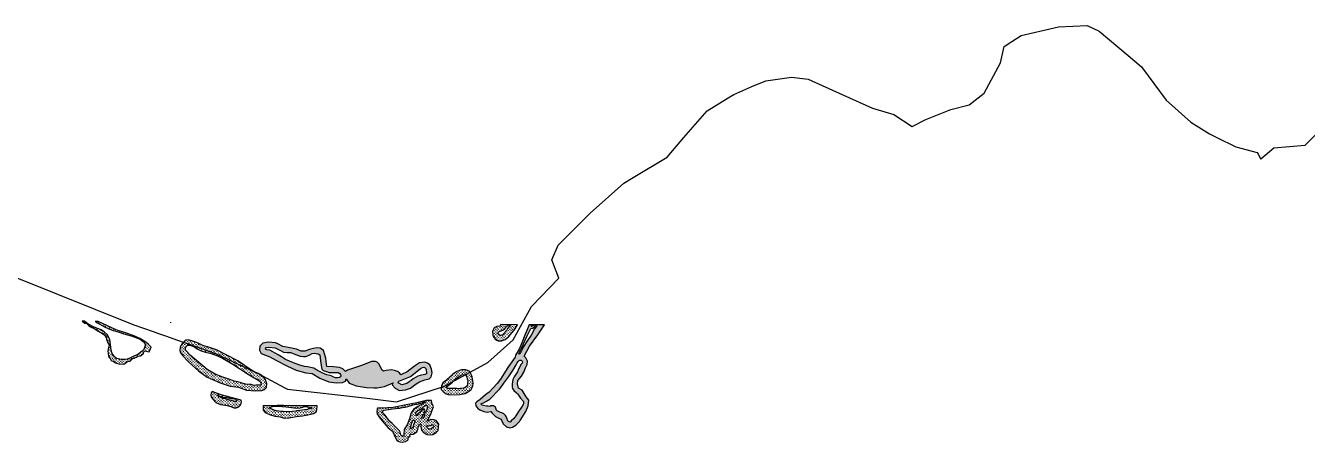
# Model space of a CAD drawing. Header units: metres. Extents: x 255476 to 378809, y 1739479 to 2227865.
# Drawn here: x 332946 to 344648, y 1823796 to 1827601 of the extents above; entities that cross this region are included whole.
import ezdxf

# ---------------------------------------------------------------- set-up
doc = ezdxf.new("R2010")
doc.units = ezdxf.units.M
doc.header["$MEASUREMENT"] = 0
doc.layers.add('DISTRICT BOUNDRY', color=86, linetype='Continuous')
doc.layers.add('MANGROOVE BUFFER ZONE', color=120, linetype='Continuous')

msp = doc.modelspace()

# ---------------------------------------------------------------- hatches: boundary and pattern name
at = {"layer": 'MANGROOVE BUFFER ZONE'}
h = msp.add_hatch(dxfattribs=at)
h.set_pattern_fill('GRASS', color=256, scale=18)
h.paths.add_polyline_path([(333800, 1824514), (333800, 1824510), (333816, 1824514), (333836, 1824510), (333836, 1824514), (333852, 1824514), (333857, 1824518), (333861, 1824522), (333865, 1824526), (333869, 1824526), (333869, 1824530), (333877, 1824530), (333877, 1824534), (333889, 1824538), (333901, 1824538), (333909, 1824546), (333909, 1824550), (333913, 1824550), (333913, 1824554), (333917, 1824558), (333922, 1824558), (333922, 1824562), (333926, 1824562), (333934, 1824566), (333938, 1824566), (333946, 1824570), (333950, 1824570), (333958, 1824574), (333962, 1824574), (333962, 1824578), (333966, 1824578), (333970, 1824582), (333974, 1824582), (333986, 1824586), (333994, 1824585), (333999, 1824590), (334003, 1824589), (334011, 1824597), (334015, 1824602), (334019, 1824601), (334019, 1824606), (334023, 1824605), (334023, 1824622), (334027, 1824622), (334027, 1824626), (334031, 1824630), (334074, 1824623), (334092, 1824664), (334068, 1824690), (334044, 1824710), (333988, 1824743), (333943, 1824764), (333875, 1824789), (333774, 1824822), (333608, 1824900), (333580, 1824900), (333586, 1824896), (333593, 1824891), (333612, 1824880), (333625, 1824874), (333667, 1824852), (333705, 1824833), (333744, 1824818), (333792, 1824806), (333844, 1824788), (333877, 1824778), (333919, 1824765), (333991, 1824737), (334019, 1824717), (334035, 1824698), (334039, 1824681), (334025, 1824643), (334009, 1824627), (333972, 1824597), (333935, 1824582), (333898, 1824565), (333872, 1824554), (333845, 1824552), (333818, 1824551), (333780, 1824562), (333750, 1824586), (333736, 1824606), (333726, 1824637), (333718, 1824713), (333716, 1824734), (333690, 1824780), (333663, 1824806), (333636, 1824822), (333572, 1824849), (333515, 1824879), (333485, 1824901), (333463, 1824901), (333475, 1824893), (333479, 1824893), (333479, 1824889), (333487, 1824885), (333495, 1824885), (333504, 1824880), (333508, 1824876), (333512, 1824872), (333516, 1824868), (333520, 1824868), (333520, 1824864), (333552, 1824844), (333560, 1824844), (333608, 1824811), (333612, 1824811), (333648, 1824790), (333652, 1824790), (333652, 1824786), (333660, 1824782), (333668, 1824774), (333676, 1824758), (333680, 1824754), (333684, 1824737), (333696, 1824705), (333708, 1824685), (333700, 1824648), (333696, 1824628), (333696, 1824624), (333700, 1824612), (333700, 1824608), (333703, 1824588), (333703, 1824584), (333711, 1824567), (333715, 1824567), (333727, 1824543), (333747, 1824535), (333752, 1824531), (333756, 1824531), (333768, 1824523), (333776, 1824522), (333776, 1824518), (333796, 1824514)])
h = msp.add_hatch(dxfattribs=at)
h.set_pattern_fill('GRASS', color=256, scale=18)
h.paths.add_polyline_path([(337280, 1824374), (337251, 1824334), (337178, 1824254), (337157, 1824238), (337145, 1824230), (337096, 1824186), (337064, 1824166), (337053, 1824153), (337057, 1824129), (337075, 1824105), (337092, 1824092), (337130, 1824076), (337159, 1824070), (337192, 1824077), (337206, 1824062), (337235, 1824033), (337284, 1824007), (337291, 1823997), (337307, 1823964), (337336, 1823936), (337366, 1823928), (337391, 1823933), (337420, 1823952), (337456, 1823987), (337459, 1823993), (337460, 1823994), (337512, 1824077), (337535, 1824130), (337541, 1824180), (337517, 1824212), (337478, 1824271), (337446, 1824292), (337436, 1824329), (337440, 1824361), (337472, 1824401), (337493, 1824437), (337511, 1824475), (337525, 1824507), (337528, 1824537), (337513, 1824569), (337496, 1824583), (337547, 1824673), (337622, 1824779), (337683, 1824868), (337613, 1824869), (337614, 1824866), (337609, 1824855), (337592, 1824832), (337560, 1824775), (337527, 1824726), (337489, 1824664), (337478, 1824644), (337467, 1824620), (337462, 1824606), (337456, 1824603), (337448, 1824602), (337448, 1824607), (337475, 1824663), (337521, 1824763), (337548, 1824817), (337558, 1824836), (337576, 1824839), (337595, 1824855), (337601, 1824862), (337603, 1824866), (337607, 1824869), (337584, 1824869), (337586, 1824867), (337580, 1824863), (337573, 1824859), (337567, 1824856), (337565, 1824854), (337562, 1824855), (337561, 1824869), (337542, 1824869), (337521, 1824817), (337505, 1824773), (337476, 1824704), (337451, 1824648), (337419, 1824591), (337415, 1824575), (337353, 1824487), (337349, 1824479)])
h.paths.add_polyline_path([(337358, 1824398), (337394, 1824452), (337424, 1824505), (337434, 1824523), (337442, 1824534), (337453, 1824542), (337458, 1824545), (337461, 1824547), (337467, 1824547), (337473, 1824543), (337476, 1824541), (337478, 1824536), (337481, 1824531), (337478, 1824520), (337470, 1824510), (337446, 1824464), (337437, 1824439), (337405, 1824393), (337393, 1824370), (337389, 1824327), (337389, 1824313), (337388, 1824300), (337392, 1824287), (337402, 1824270), (337426, 1824249), (337436, 1824239), (337445, 1824226), (337465, 1824198), (337490, 1824170), (337491, 1824161), (337490, 1824146), (337487, 1824141), (337472, 1824118), (337446, 1824078), (337420, 1824039), (337403, 1824013), (337379, 1823992), (337374, 1823984), (337368, 1823981), (337361, 1823983), (337355, 1823986), (337349, 1823993), (337340, 1824018), (337332, 1824033), (337326, 1824042), (337313, 1824055), (337301, 1824061), (337294, 1824065), (337281, 1824069), (337264, 1824079), (337251, 1824084), (337241, 1824092), (337241, 1824099), (337235, 1824116), (337228, 1824124), (337220, 1824129), (337192, 1824129), (337183, 1824124), (337169, 1824125), (337154, 1824126), (337127, 1824132), (337114, 1824135), (337107, 1824140), (337103, 1824147), (337126, 1824158), (337155, 1824172), (337183, 1824190), (337271, 1824280), (337286, 1824297), (337313, 1824336)], flags=16)
h = msp.add_hatch(dxfattribs=at)
h.set_pattern_fill('GRASS', color=256, scale=18)
h.paths.add_polyline_path([(337209, 1824810), (337210, 1824776), (337222, 1824753), (337240, 1824732), (337259, 1824723), (337292, 1824722), (337324, 1824735), (337358, 1824761), (337415, 1824833), (337437, 1824870), (337286, 1824871), (337274, 1824858), (337249, 1824854), (337223, 1824840)])
h.paths.add_polyline_path([(337262, 1824801), (337268, 1824807), (337279, 1824811), (337304, 1824820), (337320, 1824832), (337332, 1824850), (337341, 1824859), (337351, 1824867), (337356, 1824869), (337364, 1824870), (337369, 1824870), (337371, 1824867), (337364, 1824858), (337346, 1824835), (337335, 1824818), (337310, 1824787), (337302, 1824779), (337290, 1824775), (337283, 1824771), (337275, 1824771), (337271, 1824776), (337267, 1824783), (337263, 1824788), (337259, 1824794)], flags=16)
h = msp.add_hatch(dxfattribs=at)
h.set_pattern_fill('GRASS', color=256, scale=18)
h.paths.add_polyline_path([(334722, 1824339), (334814, 1824308), (334889, 1824299), (334964, 1824273), (335045, 1824265), (335104, 1824268), (335126, 1824278), (335144, 1824298), (335149, 1824334), (335132, 1824374), (335096, 1824411), (335071, 1824426), (335034, 1824440), (334975, 1824476), (334882, 1824541), (334776, 1824596), (334688, 1824640), (334617, 1824665), (334565, 1824679), (334521, 1824700), (334464, 1824723), (334429, 1824733), (334407, 1824728), (334379, 1824700), (334367, 1824683), (334356, 1824666), (334355, 1824634), (334360, 1824612), (334383, 1824584), (334424, 1824540), (334472, 1824496), (334525, 1824448), (334605, 1824391)])
h.paths.add_polyline_path([(334603, 1824461), (334506, 1824543), (334447, 1824591), (334412, 1824631), (334407, 1824637), (334405, 1824652), (334410, 1824664), (334419, 1824676), (334429, 1824682), (334444, 1824683), (334488, 1824668), (334513, 1824651), (334550, 1824632), (334589, 1824620), (334639, 1824606), (334698, 1824585), (334743, 1824563), (334837, 1824510), (334907, 1824463), (334955, 1824435), (335003, 1824403), (335059, 1824369), (335085, 1824355), (335094, 1824337), (335097, 1824330), (335095, 1824323), (335090, 1824318), (335077, 1824318), (335049, 1824317), (335031, 1824316), (335006, 1824323), (334955, 1824328), (334884, 1824347), (334851, 1824355), (334820, 1824368), (334791, 1824376), (334748, 1824391), (334678, 1824418)], flags=16)
h.paths.add_polyline_path([(334785, 1824131), (334819, 1824123), (334847, 1824112), (334867, 1824112), (334892, 1824119), (334904, 1824133), (334914, 1824152), (334916, 1824168), (334914, 1824180), (334857, 1824195), (334776, 1824216), (334772, 1824216), (334723, 1824232), (334649, 1824261), (334640, 1824249), (334636, 1824228), (334643, 1824204), (334657, 1824187), (334684, 1824161), (334725, 1824140)])
h.paths.add_polyline_path([(334753, 1824196), (334734, 1824202), (334708, 1824216), (334691, 1824227), (334697, 1824229), (334700, 1824229), (334704, 1824224), (334715, 1824219), (334726, 1824215), (334732, 1824214), (334737, 1824211), (334757, 1824206), (334777, 1824204), (334795, 1824201), (334807, 1824198), (334821, 1824195), (334845, 1824195), (334862, 1824190), (334868, 1824183), (334868, 1824173), (334868, 1824170), (334860, 1824168), (334846, 1824173), (334824, 1824179), (334777, 1824190)], flags=16)
h = msp.add_hatch(dxfattribs=at)
h.set_pattern_fill('GRASS', color=256, scale=18)
h.paths.add_polyline_path([(335330, 1824494), (335417, 1824456), (335503, 1824431), (335563, 1824423), (335631, 1824381), (335714, 1824348), (335781, 1824340), (335838, 1824341), (335867, 1824355), (335871, 1824375), (335901, 1824337), (335965, 1824312), (336058, 1824297), (336126, 1824294), (336157, 1824294), (336223, 1824305), (336301, 1824340), (336291, 1824320), (336319, 1824291), (336360, 1824270), (336415, 1824274), (336460, 1824291), (336512, 1824329), (336543, 1824347), (336591, 1824366), (336630, 1824377), (336650, 1824393), (336659, 1824430), (336653, 1824465), (336635, 1824503), (336614, 1824520), (336591, 1824529), (336543, 1824521), (336497, 1824490), (336428, 1824439), (336372, 1824412), (336359, 1824431), (336341, 1824443), (336315, 1824452), (336286, 1824458), (336237, 1824451), (336213, 1824446), (336197, 1824459), (336173, 1824509), (336157, 1824528), (336141, 1824534), (336104, 1824535), (336022, 1824500), (335884, 1824454), (335866, 1824443), (335843, 1824467), (335811, 1824478), (335758, 1824484), (335697, 1824488), (335691, 1824534), (335686, 1824564), (335667, 1824633), (335635, 1824656), (335602, 1824659), (335547, 1824646), (335494, 1824629), (335462, 1824629), (335420, 1824648), (335327, 1824664), (335295, 1824672), (335249, 1824696), (335227, 1824704), (335164, 1824710), (335113, 1824702), (335085, 1824675), (335082, 1824638), (335096, 1824607), (335175, 1824576), (335236, 1824542)])
h.paths.add_polyline_path([(335281, 1824578), (335252, 1824594), (335177, 1824637), (335149, 1824640), (335141, 1824643), (335137, 1824654), (335143, 1824661), (335166, 1824665), (335224, 1824659), (335280, 1824631), (335300, 1824619), (335334, 1824617), (335368, 1824616), (335394, 1824603), (335454, 1824583), (335482, 1824579), (335500, 1824580), (335512, 1824582), (335540, 1824596), (335561, 1824607), (335581, 1824610), (335618, 1824604), (335631, 1824594), (335637, 1824540), (335644, 1824497), (335650, 1824463), (335662, 1824452), (335692, 1824442), (335717, 1824435), (335773, 1824434), (335798, 1824433), (335815, 1824425), (335822, 1824414), (335824, 1824406), (335824, 1824399), (335822, 1824394), (335813, 1824388), (335794, 1824385), (335775, 1824386), (335761, 1824392), (335737, 1824402), (335723, 1824407), (335696, 1824413), (335659, 1824427), (335634, 1824440), (335597, 1824462), (335578, 1824473), (335520, 1824485), (335491, 1824487), (335439, 1824505), (335393, 1824522), (335320, 1824553)], flags=16)
h.paths.add_polyline_path([(336346, 1824342), (336354, 1824354), (336398, 1824372), (336459, 1824396), (336519, 1824442), (336550, 1824469), (336569, 1824478), (336582, 1824481), (336594, 1824477), (336600, 1824471), (336602, 1824460), (336604, 1824448), (336606, 1824436), (336606, 1824421), (336591, 1824416), (336561, 1824410), (336547, 1824407), (336528, 1824400), (336485, 1824375), (336467, 1824360), (336448, 1824348), (336426, 1824334), (336382, 1824322), (336368, 1824326), (336364, 1824329), (336355, 1824334), (336347, 1824338)], flags=16)
h = msp.add_hatch(dxfattribs=at)
h.set_pattern_fill('GRASS', color=256, scale=18)
h.paths.add_polyline_path([(336964, 1824458), (336924, 1824458), (336883, 1824444), (336843, 1824414), (336793, 1824369), (336778, 1824357), (336754, 1824339), (336744, 1824315), (336741, 1824279), (336758, 1824260), (336784, 1824238), (336814, 1824230), (336911, 1824234), (336960, 1824243), (336990, 1824259), (337013, 1824278), (337030, 1824308), (337033, 1824340), (337022, 1824394), (337001, 1824444)])
h.paths.add_polyline_path([(336964, 1824411), (336967, 1824404), (336973, 1824391), (336977, 1824376), (336981, 1824368), (336984, 1824353), (336980, 1824327), (336978, 1824315), (336971, 1824306), (336970, 1824305), (336960, 1824298), (336945, 1824291), (336915, 1824289), (336909, 1824284), (336884, 1824286), (336846, 1824287), (336830, 1824287), (336808, 1824287), (336803, 1824287), (336798, 1824291), (336791, 1824301), (336792, 1824305), (336793, 1824307), (336815, 1824325), (336842, 1824345), (336878, 1824379), (336897, 1824394), (336917, 1824407), (336928, 1824411), (336947, 1824414)], flags=16)
h = msp.add_hatch(dxfattribs=at)
h.set_pattern_fill('GRASS', color=256, scale=18)
h.paths.add_polyline_path([(335269, 1824028), (335308, 1824018), (335353, 1824021), (335419, 1824033), (335475, 1824037), (335524, 1824046), (335574, 1824059), (335599, 1824074), (335605, 1824095), (335608, 1824125), (335608, 1824129), (335600, 1824128), (335584, 1824128), (335390, 1824130), (335374, 1824130), (335301, 1824131), (335285, 1824131), (335244, 1824131), (335184, 1824128), (335131, 1824128), (335115, 1824128), (335115, 1824089), (335134, 1824069), (335173, 1824049), (335220, 1824034)])
h.paths.add_polyline_path([(335234, 1824084), (335214, 1824090), (335202, 1824095), (335192, 1824099), (335181, 1824104), (335170, 1824111), (335176, 1824114), (335200, 1824122), (335220, 1824126), (335252, 1824127), (335284, 1824123), (335324, 1824120), (335348, 1824116), (335396, 1824111), (335417, 1824109), (335453, 1824112), (335476, 1824118), (335483, 1824121), (335497, 1824122), (335516, 1824120), (335521, 1824120), (335533, 1824117), (335548, 1824115), (335559, 1824111), (335554, 1824106), (335540, 1824104), (335527, 1824101), (335521, 1824097), (335493, 1824092), (335472, 1824089), (335423, 1824084), (335413, 1824082), (335379, 1824078), (335349, 1824073), (335297, 1824076), (335278, 1824079), (335259, 1824080)], flags=16)
h = msp.add_hatch(dxfattribs=at)
h.set_pattern_fill('GRASS', color=256, scale=18)
h.paths.add_polyline_path([(336693, 1823994), (336673, 1824000), (336645, 1824003), (336613, 1823990), (336644, 1824052), (336661, 1824099), (336669, 1824119), (336656, 1824154), (336651, 1824177), (336627, 1824177), (336603, 1824177), (336579, 1824173), (336518, 1824158), (336421, 1824138), (336348, 1824123), (336303, 1824115), (336251, 1824111), (336206, 1824107), (336161, 1824111), (336154, 1824097), (336153, 1824077), (336154, 1824056), (336178, 1824024), (336202, 1823993), (336255, 1823929), (336294, 1823899), (336324, 1823837), (336337, 1823811), (336362, 1823799), (336386, 1823796), (336415, 1823805), (336434, 1823817), (336440, 1823825), (336439, 1823839), (336456, 1823850), (336454, 1823868), (336484, 1823870), (336517, 1823892), (336527, 1823915), (336534, 1823940), (336541, 1823957), (336550, 1823964), (336558, 1823960), (336553, 1823941), (336560, 1823906), (336582, 1823882), (336608, 1823869), (336639, 1823864), (336663, 1823866), (336694, 1823885), (336713, 1823905), (336716, 1823938), (336717, 1823963)])
h.paths.add_polyline_path([(336639, 1823949), (336647, 1823951), (336655, 1823955), (336665, 1823955), (336670, 1823949), (336672, 1823944), (336670, 1823935), (336663, 1823930), (336652, 1823923), (336642, 1823915), (336628, 1823918), (336615, 1823924), (336612, 1823927), (336608, 1823936), (336609, 1823944), (336610, 1823947), (336621, 1823948), (336626, 1823947)], flags=16)
h.paths.add_polyline_path([(336576, 1824017), (336571, 1824016), (336567, 1824017), (336561, 1824017), (336559, 1824021), (336565, 1824033), (336572, 1824041), (336579, 1824049), (336582, 1824052), (336586, 1824052), (336588, 1824049), (336584, 1824033), (336581, 1824029), (336579, 1824022)], flags=16)
h.paths.add_polyline_path([(336588, 1824058), (336584, 1824066), (336587, 1824081), (336590, 1824091), (336589, 1824100), (336582, 1824101), (336565, 1824097), (336554, 1824077), (336540, 1824064), (336526, 1824055), (336522, 1824048), (336521, 1824042), (336518, 1824040), (336512, 1824041), (336512, 1824054), (336508, 1824056), (336506, 1824059), (336513, 1824073), (336524, 1824085), (336537, 1824090), (336566, 1824107), (336583, 1824123), (336592, 1824130), (336598, 1824133), (336607, 1824133), (336612, 1824132), (336614, 1824127), (336608, 1824096), (336600, 1824079), (336590, 1824059)], flags=16)
h.paths.add_polyline_path([(336499, 1823981), (336488, 1823959), (336483, 1823935), (336480, 1823930), (336469, 1823923), (336467, 1823921), (336458, 1823920), (336459, 1823925), (336462, 1823937), (336468, 1823964), (336475, 1823980), (336478, 1823993), (336484, 1823999), (336487, 1823999), (336495, 1823997), (336501, 1823992)], flags=16)
h.paths.add_polyline_path([(336450, 1824012), (336428, 1823957), (336403, 1823912), (336400, 1823870), (336400, 1823851), (336380, 1823854), (336373, 1823862), (336364, 1823890), (336358, 1823900), (336293, 1823968), (336267, 1823990), (336230, 1824043), (336205, 1824067), (336204, 1824075), (336205, 1824081), (336215, 1824090), (336259, 1824097), (336295, 1824101), (336325, 1824104), (336339, 1824107), (336358, 1824109), (336387, 1824114), (336412, 1824118), (336435, 1824123), (336505, 1824143), (336523, 1824145), (336559, 1824156), (336586, 1824165), (336594, 1824166), (336598, 1824164), (336597, 1824160), (336587, 1824156), (336528, 1824122), (336487, 1824097), (336465, 1824064)], flags=16)

# ---------------------------------------------------------------- linework, layer by layer
at = {"layer": 'DISTRICT BOUNDRY'}
msp.add_polyline3d([(332852, 1825303, 0), (333934, 1824869, 0), (334110, 1824807, 0), (334158, 1824790, 0), (334231, 1824764, 0), (334324, 1824731, 0), (334404, 1824704, 0), (334458, 1824685, 0), (334679, 1824608, 0), (335048, 1824433, 0), (335063, 1824427, 0), (335104, 1824405, 0), (335314, 1824294, 0), (335337, 1824282, 0), (336039, 1824203, 0), (336331, 1824167, 0), (336771, 1824310, 0), (337166, 1824524, 0), (337398, 1824731, 0), (337564, 1825037, 0), (337814, 1825294, 0), (337750, 1825462, 0), (337807, 1825596, 0), (338101, 1825889, 0), (338407, 1826162, 0), (338492, 1826213, 0), (338802, 1826399, 0), (338956, 1826579, 0), (339167, 1826822, 0), (339359, 1826941, 0), (339411, 1826973, 0), (339577, 1827044, 0), (339703, 1827097, 0), (339938, 1827130, 0), (340090, 1827112, 0), (340408, 1826970, 0), (340677, 1826847, 0), (340871, 1826788, 0), (341041, 1826681, 0), (341165, 1826745, 0), (341394, 1826835, 0), (341560, 1826878, 0), (341696, 1826984, 0), (341846, 1827260, 0), (341880, 1827411, 0), (341951, 1827457, 0), (342034, 1827510, 0), (342376, 1827591, 0), (342638, 1827601, 0), (342748, 1827549, 0), (343013, 1827329, 0), (343134, 1827224, 0), (343357, 1826920, 0), (343583, 1826720, 0), (343754, 1826612, 0), (343820, 1826580, 0), (343993, 1826495, 0), (344189, 1826443, 0), (344198, 1826427, 0), (344217, 1826393, 0), (344219, 1826384, 0), (344221, 1826381, 0), (344224, 1826384, 0), (344342, 1826486, 0), (344628, 1826508, 0), (344964, 1826849, 0)], dxfattribs=at)
at = {"layer": 'MANGROOVE BUFFER ZONE', "flags": 128}
for points in [[(334092, 1824664), (334068, 1824690), (334044, 1824710), (333988, 1824743), (333943, 1824764), (333875, 1824789), (333774, 1824822), (333608, 1824900), (333580, 1824900), (333586, 1824896), (333593, 1824891), (333612, 1824880), (333625, 1824874), (333667, 1824852), (333705, 1824833), (333744, 1824818), (333792, 1824806), (333844, 1824788), (333877, 1824778), (333919, 1824765), (333991, 1824737), (334019, 1824717), (334035, 1824698), (334039, 1824681), (334025, 1824643), (334009, 1824627), (333972, 1824597), (333935, 1824582), (333898, 1824565), (333872, 1824554), (333845, 1824552), (333818, 1824551), (333780, 1824562), (333750, 1824586), (333736, 1824606), (333726, 1824637), (333718, 1824713), (333716, 1824734), (333690, 1824780), (333663, 1824806), (333636, 1824822), (333572, 1824849), (333515, 1824879), (333485, 1824901), (333463, 1824901), (333475, 1824893), (333479, 1824893), (333479, 1824889), (333487, 1824885), (333495, 1824885), (333504, 1824880), (333508, 1824876), (333512, 1824872), (333516, 1824868), (333520, 1824868), (333520, 1824864), (333552, 1824844), (333560, 1824844), (333608, 1824811), (333612, 1824811), (333648, 1824790), (333652, 1824790), (333652, 1824786), (333660, 1824782), (333668, 1824774), (333676, 1824758), (333680, 1824754), (333684, 1824737), (333696, 1824705), (333708, 1824685), (333700, 1824648), (333696, 1824628), (333696, 1824624), (333700, 1824612), (333700, 1824608), (333703, 1824588), (333703, 1824584), (333711, 1824567), (333715, 1824567), (333727, 1824543), (333747, 1824535), (333752, 1824531), (333756, 1824531), (333768, 1824523), (333776, 1824522), (333776, 1824518), (333796, 1824514), (333800, 1824514), (333800, 1824510), (333816, 1824514), (333836, 1824510), (333836, 1824514), (333852, 1824514), (333857, 1824518), (333861, 1824522), (333865, 1824526), (333869, 1824526), (333869, 1824530), (333877, 1824530), (333877, 1824534), (333889, 1824538), (333901, 1824538), (333909, 1824546), (333909, 1824550), (333913, 1824550), (333913, 1824554), (333917, 1824558), (333922, 1824558), (333922, 1824562), (333926, 1824562), (333934, 1824566), (333938, 1824566), (333946, 1824570), (333950, 1824570), (333958, 1824574), (333962, 1824574), (333962, 1824578), (333966, 1824578), (333970, 1824582), (333974, 1824582), (333986, 1824586), (333994, 1824585), (333999, 1824590), (334003, 1824589), (334011, 1824597), (334015, 1824602), (334019, 1824601), (334019, 1824606), (334023, 1824605), (334023, 1824622), (334027, 1824622), (334027, 1824626), (334031, 1824630), (334074, 1824623)], [(337517, 1824212), (337478, 1824271), (337446, 1824292), (337436, 1824329), (337440, 1824361), (337472, 1824401), (337493, 1824437), (337511, 1824475), (337525, 1824507), (337528, 1824537), (337513, 1824569), (337496, 1824583), (337547, 1824673), (337622, 1824779), (337683, 1824868), (337542, 1824869), (337521, 1824817), (337505, 1824773), (337476, 1824704), (337451, 1824648), (337419, 1824591), (337415, 1824575), (337353, 1824487), (337349, 1824479), (337280, 1824374), (337251, 1824334), (337178, 1824254), (337157, 1824238), (337145, 1824230), (337096, 1824186), (337064, 1824166), (337053, 1824153), (337057, 1824129), (337075, 1824105), (337092, 1824092), (337130, 1824076), (337159, 1824070), (337192, 1824077), (337206, 1824062), (337235, 1824033), (337284, 1824007), (337291, 1823997), (337307, 1823964), (337336, 1823936), (337366, 1823928), (337391, 1823933), (337420, 1823952), (337456, 1823987), (337459, 1823993), (337460, 1823994), (337512, 1824077), (337535, 1824130), (337541, 1824180)], [(337437, 1824870), (337286, 1824871), (337274, 1824858), (337249, 1824854), (337223, 1824840), (337209, 1824810), (337210, 1824776), (337222, 1824753), (337240, 1824732), (337259, 1824723), (337292, 1824722), (337324, 1824735), (337358, 1824761), (337415, 1824833)], [(337304, 1824820), (337320, 1824832), (337332, 1824850), (337341, 1824859), (337351, 1824867), (337356, 1824869), (337364, 1824870), (337369, 1824870), (337371, 1824867), (337364, 1824858), (337346, 1824835), (337335, 1824818), (337310, 1824787), (337302, 1824779), (337290, 1824775), (337283, 1824771), (337275, 1824771), (337271, 1824776), (337267, 1824783), (337263, 1824788), (337259, 1824794), (337262, 1824801), (337268, 1824807), (337279, 1824811)], [(337448, 1824602), (337448, 1824607), (337475, 1824663), (337521, 1824763), (337548, 1824817), (337558, 1824836), (337576, 1824839), (337595, 1824855), (337601, 1824862), (337603, 1824866), (337607, 1824869), (337613, 1824869), (337614, 1824866), (337609, 1824855), (337592, 1824832), (337560, 1824775), (337527, 1824726), (337489, 1824664), (337478, 1824644), (337467, 1824620), (337462, 1824606), (337456, 1824603)], [(335132, 1824374), (335096, 1824411), (335071, 1824426), (335034, 1824440), (334975, 1824476), (334882, 1824541), (334776, 1824596), (334688, 1824640), (334617, 1824665), (334565, 1824679), (334521, 1824700), (334464, 1824723), (334429, 1824733), (334407, 1824728), (334379, 1824700), (334367, 1824683), (334356, 1824666), (334355, 1824634), (334360, 1824612), (334383, 1824584), (334424, 1824540), (334472, 1824496), (334525, 1824448), (334605, 1824391), (334722, 1824339), (334814, 1824308), (334889, 1824299), (334964, 1824273), (335045, 1824265), (335104, 1824268), (335126, 1824278), (335144, 1824298), (335149, 1824334)], [(335249, 1824696), (335227, 1824704), (335164, 1824710), (335113, 1824702), (335085, 1824675), (335082, 1824638), (335096, 1824607), (335175, 1824576), (335236, 1824542), (335330, 1824494), (335417, 1824456), (335503, 1824431), (335563, 1824423), (335631, 1824381), (335714, 1824348), (335781, 1824340), (335838, 1824341), (335867, 1824355), (335871, 1824375), (335901, 1824337), (335965, 1824312), (336058, 1824297), (336126, 1824294), (336157, 1824294), (336223, 1824305), (336301, 1824340), (336291, 1824320), (336319, 1824291), (336360, 1824270), (336415, 1824274), (336460, 1824291), (336512, 1824329), (336543, 1824347), (336591, 1824366), (336630, 1824377), (336650, 1824393), (336659, 1824430), (336653, 1824465), (336635, 1824503), (336614, 1824520), (336591, 1824529), (336543, 1824521), (336497, 1824490), (336428, 1824439), (336372, 1824412), (336359, 1824431), (336341, 1824443), (336315, 1824452), (336286, 1824458), (336237, 1824451), (336213, 1824446), (336197, 1824459), (336173, 1824509), (336157, 1824528), (336141, 1824534), (336104, 1824535), (336022, 1824500), (335884, 1824454), (335866, 1824443), (335843, 1824467), (335811, 1824478), (335758, 1824484), (335697, 1824488), (335691, 1824534), (335686, 1824564), (335667, 1824633), (335635, 1824656), (335602, 1824659), (335547, 1824646), (335494, 1824629), (335462, 1824629), (335420, 1824648), (335327, 1824664), (335295, 1824672)], [(334851, 1824355), (334820, 1824368), (334791, 1824376), (334748, 1824391), (334678, 1824418), (334603, 1824461), (334506, 1824543), (334447, 1824591), (334412, 1824631), (334407, 1824637), (334405, 1824652), (334410, 1824664), (334419, 1824676), (334429, 1824682), (334444, 1824683), (334488, 1824668), (334513, 1824651), (334550, 1824632), (334589, 1824620), (334639, 1824606), (334698, 1824585), (334743, 1824563), (334837, 1824510), (334907, 1824463), (334955, 1824435), (335003, 1824403), (335059, 1824369), (335085, 1824355), (335094, 1824337), (335097, 1824330), (335095, 1824323), (335090, 1824318), (335077, 1824318), (335049, 1824317), (335031, 1824316), (335006, 1824323), (334955, 1824328), (334884, 1824347)], [(335224, 1824659), (335280, 1824631), (335300, 1824619), (335334, 1824617), (335368, 1824616), (335394, 1824603), (335454, 1824583), (335482, 1824579), (335500, 1824580), (335512, 1824582), (335540, 1824596), (335561, 1824607), (335581, 1824610), (335618, 1824604), (335631, 1824594), (335637, 1824540), (335644, 1824497), (335650, 1824463), (335662, 1824452), (335692, 1824442), (335717, 1824435), (335773, 1824434), (335798, 1824433), (335815, 1824425), (335822, 1824414), (335824, 1824406), (335824, 1824399), (335822, 1824394), (335813, 1824388), (335794, 1824385), (335775, 1824386), (335761, 1824392), (335737, 1824402), (335723, 1824407), (335696, 1824413), (335659, 1824427), (335634, 1824440), (335597, 1824462), (335578, 1824473), (335520, 1824485), (335491, 1824487), (335439, 1824505), (335393, 1824522), (335320, 1824553), (335281, 1824578), (335252, 1824594), (335177, 1824637), (335149, 1824640), (335141, 1824643), (335137, 1824654), (335143, 1824661), (335166, 1824665)], [(336346, 1824342), (336354, 1824354), (336398, 1824372), (336459, 1824396), (336519, 1824442), (336550, 1824469), (336569, 1824478), (336582, 1824481), (336594, 1824477), (336600, 1824471), (336602, 1824460), (336604, 1824448), (336606, 1824436), (336606, 1824421), (336591, 1824416), (336561, 1824410), (336547, 1824407), (336528, 1824400), (336485, 1824375), (336467, 1824360), (336448, 1824348), (336426, 1824334), (336382, 1824322), (336368, 1824326), (336364, 1824329), (336355, 1824334), (336347, 1824338)], [(337155, 1824172), (337183, 1824190), (337271, 1824280), (337286, 1824297), (337313, 1824336), (337358, 1824398), (337394, 1824452), (337424, 1824505), (337434, 1824523), (337442, 1824534), (337453, 1824542), (337458, 1824545), (337461, 1824547), (337467, 1824547), (337473, 1824543), (337476, 1824541), (337478, 1824536), (337481, 1824531), (337478, 1824520), (337470, 1824510), (337446, 1824464), (337437, 1824439), (337405, 1824393), (337393, 1824370), (337389, 1824327), (337389, 1824313), (337388, 1824300), (337392, 1824287), (337402, 1824270), (337426, 1824249), (337436, 1824239), (337445, 1824226), (337465, 1824198), (337490, 1824170), (337491, 1824161), (337490, 1824146), (337487, 1824141), (337472, 1824118), (337446, 1824078), (337420, 1824039), (337403, 1824013), (337379, 1823992), (337374, 1823984), (337368, 1823981), (337361, 1823983), (337355, 1823986), (337349, 1823993), (337340, 1824018), (337332, 1824033), (337326, 1824042), (337313, 1824055), (337301, 1824061), (337294, 1824065), (337281, 1824069), (337264, 1824079), (337251, 1824084), (337241, 1824092), (337241, 1824099), (337235, 1824116), (337228, 1824124), (337220, 1824129), (337192, 1824129), (337183, 1824124), (337169, 1824125), (337154, 1824126), (337127, 1824132), (337114, 1824135), (337107, 1824140), (337103, 1824147), (337126, 1824158)], [(337013, 1824278), (337030, 1824308), (337033, 1824340), (337022, 1824394), (337001, 1824444), (336964, 1824458), (336924, 1824458), (336883, 1824444), (336843, 1824414), (336793, 1824369), (336778, 1824357), (336754, 1824339), (336744, 1824315), (336741, 1824279), (336758, 1824260), (336784, 1824238), (336814, 1824230), (336911, 1824234), (336960, 1824243), (336990, 1824259)], [(336803, 1824287), (336798, 1824291), (336791, 1824301), (336792, 1824305), (336793, 1824307), (336815, 1824325), (336842, 1824345), (336878, 1824379), (336897, 1824394), (336917, 1824407), (336928, 1824411), (336947, 1824414), (336964, 1824411), (336967, 1824404), (336973, 1824391), (336977, 1824376), (336981, 1824368), (336984, 1824353), (336980, 1824327), (336978, 1824315), (336971, 1824306), (336970, 1824305), (336960, 1824298), (336945, 1824291), (336915, 1824289), (336909, 1824284), (336884, 1824286), (336846, 1824287), (336830, 1824287), (336808, 1824287)], [(334914, 1824152), (334916, 1824168), (334914, 1824180), (334857, 1824195), (334776, 1824216), (334772, 1824216), (334723, 1824232), (334649, 1824261), (334640, 1824249), (334636, 1824228), (334643, 1824204), (334657, 1824187), (334684, 1824161), (334725, 1824140), (334785, 1824131), (334819, 1824123), (334847, 1824112), (334867, 1824112), (334892, 1824119), (334904, 1824133)], [(334777, 1824190), (334753, 1824196), (334734, 1824202), (334708, 1824216), (334691, 1824227), (334697, 1824229), (334700, 1824229), (334704, 1824224), (334715, 1824219), (334726, 1824215), (334732, 1824214), (334737, 1824211), (334757, 1824206), (334777, 1824204), (334795, 1824201), (334807, 1824198), (334821, 1824195), (334845, 1824195), (334862, 1824190), (334868, 1824183), (334868, 1824173), (334868, 1824170), (334860, 1824168), (334846, 1824173), (334824, 1824179)], [(335608, 1824125), (335608, 1824129), (335600, 1824128), (335584, 1824128), (335390, 1824130), (335374, 1824130), (335301, 1824131), (335285, 1824131), (335244, 1824131), (335184, 1824128), (335131, 1824128), (335115, 1824128), (335115, 1824089), (335134, 1824069), (335173, 1824049), (335220, 1824034), (335269, 1824028), (335308, 1824018), (335353, 1824021), (335419, 1824033), (335475, 1824037), (335524, 1824046), (335574, 1824059), (335599, 1824074), (335605, 1824095)], [(335170, 1824111), (335176, 1824114), (335200, 1824122), (335220, 1824126), (335252, 1824127), (335284, 1824123), (335324, 1824120), (335348, 1824116), (335396, 1824111), (335417, 1824109), (335453, 1824112), (335476, 1824118), (335483, 1824121), (335497, 1824122), (335516, 1824120), (335521, 1824120), (335533, 1824117), (335548, 1824115), (335559, 1824111), (335554, 1824106), (335540, 1824104), (335527, 1824101), (335521, 1824097), (335493, 1824092), (335472, 1824089), (335423, 1824084), (335413, 1824082), (335379, 1824078), (335349, 1824073), (335297, 1824076), (335278, 1824079), (335259, 1824080), (335234, 1824084), (335214, 1824090), (335202, 1824095), (335192, 1824099), (335181, 1824104)], [(336644, 1824052), (336661, 1824099), (336669, 1824119), (336656, 1824154), (336651, 1824177), (336627, 1824177), (336603, 1824177), (336579, 1824173), (336518, 1824158), (336421, 1824138), (336348, 1824123), (336303, 1824115), (336251, 1824111), (336206, 1824107), (336161, 1824111), (336154, 1824097), (336153, 1824077), (336154, 1824056), (336178, 1824024), (336202, 1823993), (336255, 1823929), (336294, 1823899), (336324, 1823837), (336337, 1823811), (336362, 1823799), (336386, 1823796), (336415, 1823805), (336434, 1823817), (336440, 1823825), (336439, 1823839), (336456, 1823850), (336454, 1823868), (336484, 1823870), (336517, 1823892), (336527, 1823915), (336534, 1823940), (336541, 1823957), (336550, 1823964), (336558, 1823960), (336553, 1823941), (336560, 1823906), (336582, 1823882), (336608, 1823869), (336639, 1823864), (336663, 1823866), (336694, 1823885), (336713, 1823905), (336716, 1823938), (336717, 1823963), (336693, 1823994), (336673, 1824000), (336645, 1824003), (336613, 1823990)], [(336205, 1824081), (336215, 1824090), (336259, 1824097), (336295, 1824101), (336325, 1824104), (336339, 1824107), (336358, 1824109), (336387, 1824114), (336412, 1824118), (336435, 1824123), (336505, 1824143), (336523, 1824145), (336559, 1824156), (336586, 1824165), (336594, 1824166), (336598, 1824164), (336597, 1824160), (336587, 1824156), (336528, 1824122), (336487, 1824097), (336465, 1824064), (336450, 1824012), (336428, 1823957), (336403, 1823912), (336400, 1823870), (336400, 1823851), (336380, 1823854), (336373, 1823862), (336364, 1823890), (336358, 1823900), (336293, 1823968), (336267, 1823990), (336230, 1824043), (336205, 1824067), (336204, 1824075)], [(336506, 1824059), (336513, 1824073), (336524, 1824085), (336537, 1824090), (336566, 1824107), (336583, 1824123), (336592, 1824130), (336598, 1824133), (336607, 1824133), (336612, 1824132), (336614, 1824127), (336608, 1824096), (336600, 1824079), (336590, 1824059), (336588, 1824058), (336584, 1824066), (336587, 1824081), (336590, 1824091), (336589, 1824100), (336582, 1824101), (336565, 1824097), (336554, 1824077), (336540, 1824064), (336526, 1824055), (336522, 1824048), (336521, 1824042), (336518, 1824040), (336512, 1824041), (336512, 1824054), (336508, 1824056)], [(336468, 1823964), (336475, 1823980), (336478, 1823993), (336484, 1823999), (336487, 1823999), (336495, 1823997), (336501, 1823992), (336499, 1823981), (336488, 1823959), (336483, 1823935), (336480, 1823930), (336469, 1823923), (336467, 1823921), (336458, 1823920), (336459, 1823925), (336462, 1823937)], [(336559, 1824021), (336565, 1824033), (336572, 1824041), (336579, 1824049), (336582, 1824052), (336586, 1824052), (336588, 1824049), (336584, 1824033), (336581, 1824029), (336579, 1824022), (336576, 1824017), (336571, 1824016), (336567, 1824017), (336561, 1824017)], [(336609, 1823944), (336610, 1823947), (336621, 1823948), (336626, 1823947), (336639, 1823949), (336647, 1823951), (336655, 1823955), (336665, 1823955), (336670, 1823949), (336672, 1823944), (336670, 1823935), (336663, 1823930), (336652, 1823923), (336642, 1823915), (336628, 1823918), (336615, 1823924), (336612, 1823927), (336608, 1823936)]]:
    msp.add_lwpolyline(points, close=True, dxfattribs=at)
for points in [[(334269, 1824893), (334269, 1824886)], [(337561, 1824869), (337562, 1824855), (337565, 1824854), (337567, 1824856), (337573, 1824859), (337580, 1824863), (337586, 1824867), (337584, 1824869)]]:
    msp.add_lwpolyline(points, dxfattribs=at)

doc.saveas('drawing.dxf')
